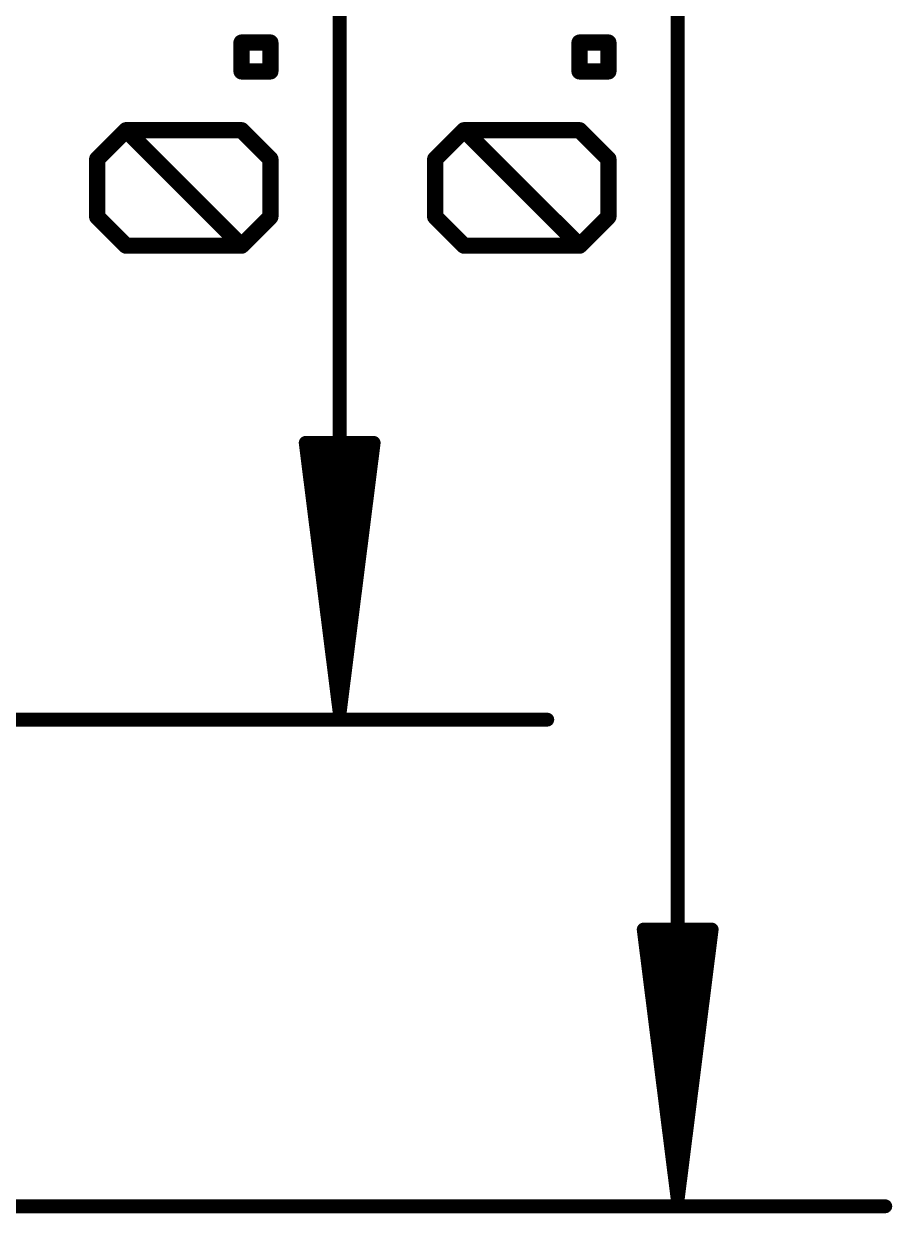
# Model space of a CAD drawing. Extents: x -25.5 to 33.9, y -16.6 to 18.1.
# Drawn here: x 25.73 to 33.89, y -11.49 to -0.32 of the extents above; entities that cross this region are included whole.
import ezdxf

# ---------------------------------------------------------------- set-up
doc = ezdxf.new("R2010")
doc.units = 0
doc.layers.add('47', color=253, linetype='CONTINUOUS')

msp = doc.modelspace()

# ---------------------------------------------------------------- linework, layer by layer
at = {"layer": '47'}
for points, const_width in [([(31.877, -11.365), (31.877, 11.365)], 0.13), ([(28.702, -6.793), (28.702, 6.793)], 0.13), ([(27.7801, -0.768), (27.7801, -0.4969)], 0.1524), ([(27.7801, -0.4969), (28.0513, -0.4969)], 0.1524), ([(28.0513, -0.4969), (28.0513, -0.768)], 0.1524), ([(30.9551, -0.768), (30.9551, -0.4969)], 0.1524), ([(30.9551, -0.4969), (31.2263, -0.4969)], 0.1524), ([(31.2263, -0.4969), (31.2263, -0.768)], 0.1524), ([(28.0513, -0.768), (27.7801, -0.768)], 0.1524), ([(31.2263, -0.768), (30.9551, -0.768)], 0.1524), ([(26.4243, -1.5917), (26.6955, -1.3205)], 0.1524), ([(26.6955, -1.3205), (27.7801, -1.3205)], 0.1524), ([(27.7801, -2.4052), (26.6955, -1.3205)], 0.1524), ([(27.7801, -1.3205), (28.0513, -1.5917)], 0.1524), ([(29.5993, -1.5917), (29.8705, -1.3205)], 0.1524), ([(29.8705, -1.3205), (30.9551, -1.3205)], 0.1524), ([(30.9551, -2.4052), (29.8705, -1.3205)], 0.1524), ([(30.9551, -1.3205), (31.2263, -1.5917)], 0.1524), ([(26.4243, -2.134), (26.4243, -1.5917)], 0.1524), ([(28.0513, -1.5917), (28.0513, -2.134)], 0.1524), ([(29.5993, -2.134), (29.5993, -1.5917)], 0.1524), ([(31.2263, -1.5917), (31.2263, -2.134)], 0.1524), ([(26.6955, -2.4052), (26.4243, -2.134)], 0.1524), ([(28.0513, -2.134), (27.7801, -2.4052)], 0.1524), ([(29.8705, -2.4052), (29.5993, -2.134)], 0.1524), ([(31.2263, -2.134), (30.9551, -2.4052)], 0.1524), ([(27.7801, -2.4052), (26.6955, -2.4052)], 0.1524), ([(30.9551, -2.4052), (29.8705, -2.4052)], 0.1524), ([(28.702, -6.793), (28.3828, -4.258)], 0.13), ([(28.3828, -4.258), (29.0212, -4.258)], 0.13), ([(28.702, -6.793), (28.442, -4.258)], 0.13), ([(28.702, -6.793), (28.572, -4.258)], 0.13), ([(29.0212, -4.258), (28.702, -6.793)], 0.13), ([(28.832, -4.258), (28.702, -6.793)], 0.13), ([(28.962, -4.258), (28.702, -6.793)], 0.13), ([(6.223, -6.858), (30.652, -6.858)], 0.13), ([(31.877, -11.365), (31.5578, -8.83)], 0.13), ([(31.5578, -8.83), (32.1962, -8.83)], 0.13), ([(31.877, -11.365), (31.617, -8.83)], 0.13), ([(31.877, -11.365), (31.747, -8.83)], 0.13), ([(32.1962, -8.83), (31.877, -11.365)], 0.13), ([(32.007, -8.83), (31.877, -11.365)], 0.13), ([(32.137, -8.83), (31.877, -11.365)], 0.13), ([(1.27, -11.43), (33.827, -11.43)], 0.13)]:
    msp.add_lwpolyline(points, dxfattribs=dict(at, const_width=const_width))
for points, const_width in [([(27.8182, -0.4969, 1), (27.742, -0.4969)], 0.0762), ([(27.7801, -0.4588, 1), (27.7801, -0.535)], 0.0762), ([(28.0894, -0.4969, 1), (28.0132, -0.4969)], 0.0762), ([(28.0513, -0.535, 1), (28.0513, -0.4588)], 0.0762), ([(30.9932, -0.4969, 1), (30.917, -0.4969)], 0.0762), ([(30.9551, -0.4588, 1), (30.9551, -0.535)], 0.0762), ([(31.2644, -0.4969, 1), (31.1882, -0.4969)], 0.0762), ([(31.2263, -0.535, 1), (31.2263, -0.4588)], 0.0762), ([(27.7801, -0.7299, 1), (27.7801, -0.8061)], 0.0762), ([(27.742, -0.768, 1), (27.8182, -0.768)], 0.0762), ([(28.0132, -0.768, 1), (28.0894, -0.768)], 0.0762), ([(28.0513, -0.8061, 1), (28.0513, -0.7299)], 0.0762), ([(30.9551, -0.7299, 1), (30.9551, -0.8061)], 0.0762), ([(30.917, -0.768, 1), (30.9932, -0.768)], 0.0762), ([(31.1882, -0.768, 1), (31.2644, -0.768)], 0.0762), ([(31.2263, -0.8061, 1), (31.2263, -0.7299)], 0.0762), ([(26.7224, -1.2936, 1), (26.6685, -1.3475)], 0.0762), ([(26.6955, -1.2824, 1), (26.6955, -1.3586)], 0.0762), ([(26.7224, -1.3475, 1), (26.6685, -1.2936)], 0.0762), ([(27.8071, -1.2936, 1), (27.7532, -1.3475)], 0.0762), ([(27.7801, -1.3586, 1), (27.7801, -1.2824)], 0.0762), ([(29.8974, -1.2936, 1), (29.8435, -1.3475)], 0.0762), ([(29.8705, -1.2824, 1), (29.8705, -1.3586)], 0.0762), ([(29.8974, -1.3475, 1), (29.8435, -1.2936)], 0.0762), ([(30.9821, -1.2936, 1), (30.9282, -1.3475)], 0.0762), ([(30.9551, -1.3586, 1), (30.9551, -1.2824)], 0.0762), ([(26.4624, -1.5917, 1), (26.3862, -1.5917)], 0.0762), ([(26.3974, -1.5648, 1), (26.4513, -1.6186)], 0.0762), ([(28.0894, -1.5917, 1), (28.0132, -1.5917)], 0.0762), ([(28.0244, -1.6186, 1), (28.0782, -1.5648)], 0.0762), ([(29.6374, -1.5917, 1), (29.5612, -1.5917)], 0.0762), ([(29.5724, -1.5648, 1), (29.6263, -1.6186)], 0.0762), ([(31.2644, -1.5917, 1), (31.1882, -1.5917)], 0.0762), ([(31.1994, -1.6186, 1), (31.2532, -1.5648)], 0.0762), ([(26.4513, -2.1071, 1), (26.3974, -2.161)], 0.0762), ([(26.3862, -2.134, 1), (26.4624, -2.134)], 0.0762), ([(28.0132, -2.134, 1), (28.0894, -2.134)], 0.0762), ([(28.0782, -2.161, 1), (28.0244, -2.1071)], 0.0762), ([(29.6263, -2.1071, 1), (29.5724, -2.161)], 0.0762), ([(29.5612, -2.134, 1), (29.6374, -2.134)], 0.0762), ([(31.1882, -2.134, 1), (31.2644, -2.134)], 0.0762), ([(31.2532, -2.161, 1), (31.1994, -2.1071)], 0.0762), ([(26.6955, -2.3671, 1), (26.6955, -2.4433)], 0.0762), ([(26.6685, -2.4321, 1), (26.7224, -2.3782)], 0.0762), ([(27.7532, -2.3782, 1), (27.8071, -2.4321)], 0.0762), ([(27.7532, -2.4321, 1), (27.8071, -2.3782)], 0.0762), ([(27.7801, -2.4433, 1), (27.7801, -2.3671)], 0.0762), ([(29.8705, -2.3671, 1), (29.8705, -2.4433)], 0.0762), ([(29.8435, -2.4321, 1), (29.8974, -2.3782)], 0.0762), ([(30.9282, -2.3782, 1), (30.9821, -2.4321)], 0.0762), ([(30.9282, -2.4321, 1), (30.9821, -2.3782)], 0.0762), ([(30.9551, -2.4433, 1), (30.9551, -2.3671)], 0.0762), ([(28.415, -4.2539, 1), (28.3505, -4.2621)], 0.065), ([(28.3828, -4.2255, 1), (28.3828, -4.2905)], 0.065), ([(28.4743, -4.2547, 1), (28.4097, -4.2613)], 0.065), ([(28.6045, -4.2563, 1), (28.5395, -4.2597)], 0.065), ([(28.8645, -4.2597, 1), (28.7995, -4.2563)], 0.065), ([(28.9943, -4.2613, 1), (28.9297, -4.2547)], 0.065), ([(29.0535, -4.2621, 1), (28.989, -4.2539)], 0.065), ([(29.0212, -4.2905, 1), (29.0212, -4.2255)], 0.065), ([(28.6698, -6.7889, 1), (28.7342, -6.7971)], 0.065), ([(28.6697, -6.7897, 1), (28.7343, -6.7963)], 0.065), ([(28.6695, -6.7947, 1), (28.7345, -6.7913)], 0.065), ([(28.6695, -6.7913, 1), (28.7345, -6.7947)], 0.065), ([(28.6695, -6.793, 1), (28.7345, -6.793)], 0.065), ([(28.6697, -6.7963, 1), (28.7343, -6.7897)], 0.065), ([(28.6698, -6.7971, 1), (28.7342, -6.7889)], 0.065), ([(30.652, -6.8905, 1), (30.652, -6.8255)], 0.065), ([(31.59, -8.8259, 1), (31.5255, -8.8341)], 0.065), ([(31.5578, -8.7975, 1), (31.5578, -8.8625)], 0.065), ([(31.6493, -8.8267, 1), (31.5847, -8.8333)], 0.065), ([(31.7795, -8.8283, 1), (31.7145, -8.8317)], 0.065), ([(32.0395, -8.8317, 1), (31.9745, -8.8283)], 0.065), ([(32.1693, -8.8333, 1), (32.1047, -8.8267)], 0.065), ([(32.2285, -8.8341, 1), (32.164, -8.8259)], 0.065), ([(32.1962, -8.8625, 1), (32.1962, -8.7975)], 0.065), ([(31.8448, -11.3609, 1), (31.9092, -11.3691)], 0.065), ([(31.8447, -11.3617, 1), (31.9093, -11.3683)], 0.065), ([(31.8445, -11.3667, 1), (31.9095, -11.3633)], 0.065), ([(31.8445, -11.3633, 1), (31.9095, -11.3667)], 0.065), ([(31.8445, -11.365, 1), (31.9095, -11.365)], 0.065), ([(31.8447, -11.3683, 1), (31.9093, -11.3617)], 0.065), ([(31.8448, -11.3691, 1), (31.9092, -11.3609)], 0.065), ([(33.827, -11.4625, 1), (33.827, -11.3975)], 0.065)]:
    msp.add_lwpolyline(points, format="xyb", dxfattribs=dict(at, const_width=const_width))

doc.saveas('drawing.dxf')
